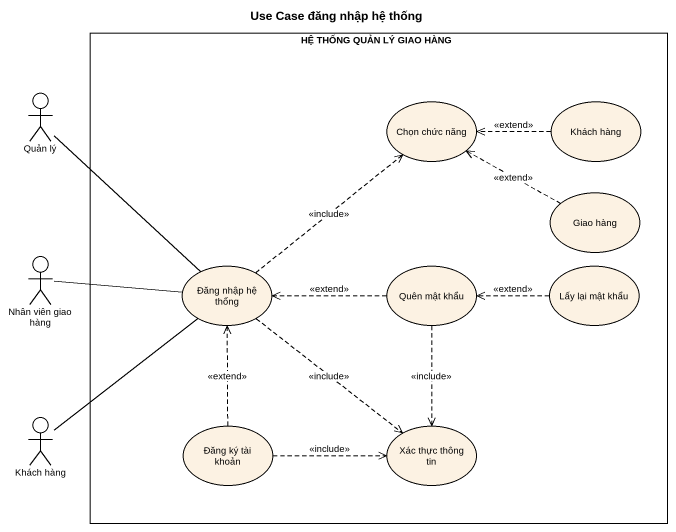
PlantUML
@startuml
title Use Case đăng nhập hệ thống
rectangle "HỆ THỐNG QUẢN LÝ GIAO HÀNG" as HỆ_THỐNG_QUẢN_LÝ_GIAO_HÀNG {
  usecase "Chọn chức năng" as Chọn_chức_năng
  usecase "Khách hàng" as Khách_hàng
  usecase "Giao hàng" as Giao_hàng
  usecase "Đăng nhập hệ thống" as Đăng_nhập_hệ_thống
  usecase "Quên mật khẩu" as Quên_mật_khẩu
  usecase "Lấy lại mật khẩu" as Lấy_lại_mật_khẩu
  usecase "Đăng ký tài khoản" as Đăng_ký_tài_khoản
  usecase "Xác thực thông tin" as Xác_thực_thông_tin
}
actor "Quản lý" as Quản_lý
actor "Nhân viên giao hàng" as Nhân_viên_giao_hàng
actor "Khách hàng" as Khách_hàng_2
Quản_lý -- Đăng_nhập_hệ_thống
Khách_hàng .left.> Chọn_chức_năng : <<extend>>
Giao_hàng .left.> Chọn_chức_năng : <<extend>>
Nhân_viên_giao_hàng -right- Đăng_nhập_hệ_thống
Đăng_nhập_hệ_thống .up.> Chọn_chức_năng : <<include>>
Đăng_nhập_hệ_thống ..> Xác_thực_thông_tin : <<include>>
Quên_mật_khẩu .left.> Đăng_nhập_hệ_thống : <<extend>>
Quên_mật_khẩu ..> Xác_thực_thông_tin : <<include>>
Lấy_lại_mật_khẩu .left.> Quên_mật_khẩu : <<extend>>
Khách_hàng_2 -up- Đăng_nhập_hệ_thống
Đăng_ký_tài_khoản .up.> Đăng_nhập_hệ_thống : <<extend>>
Đăng_ký_tài_khoản .right.> Xác_thực_thông_tin : <<include>>
@enduml
